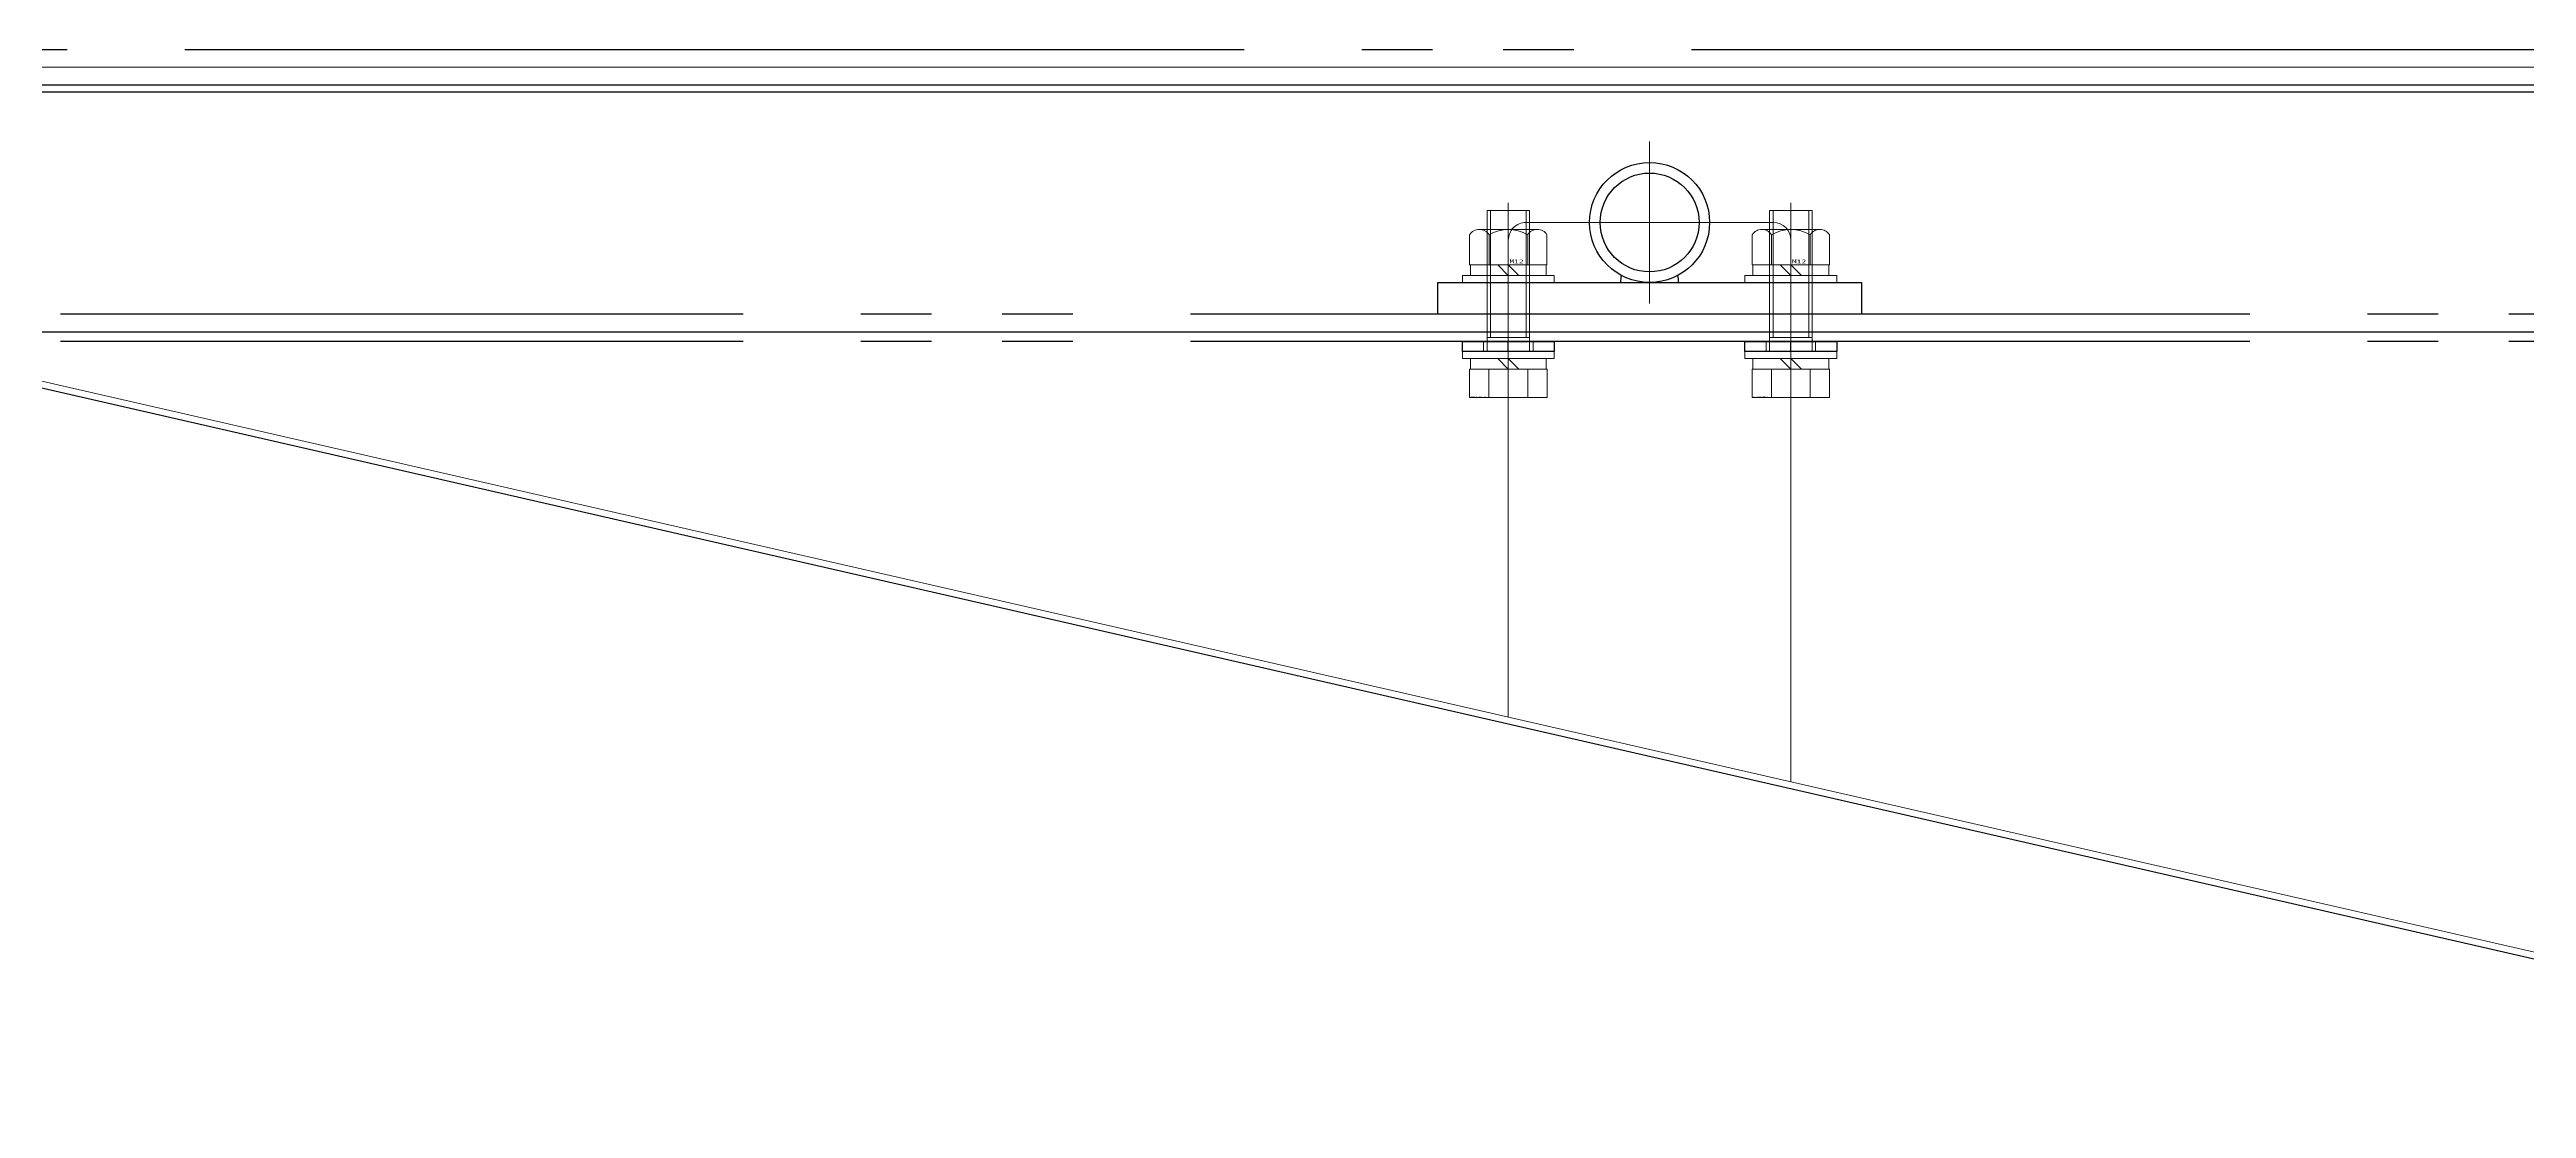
# Model space of a CAD drawing. Units: millimetres at full size. Extents: x -18456 to 18937, y -12290 to 13871.
# Drawn here: x 8832 to 10936, y -7047 to -6147 of the extents above; entities that cross this region are included whole.
import ezdxf
from ezdxf.enums import TextEntityAlignment as Align

# ---------------------------------------------------------------- set-up
doc = ezdxf.new("R2010")
doc.units = ezdxf.units.MM
doc.header["$LTSCALE"] = 100
doc.linetypes.add('CHAIN2', pattern=[12, 9, -1, 1, -1])
doc.linetypes.add('DOUBLE_CHAIN2', pattern=[12.8, 9, -1, 0.6, -0.6, 0.6, -1])
for name, color, linetype in [('0-2_0', 2, 'Continuous'), ('0-3_06_PHANTOM', 2, 'DOUBLE_CHAIN2'), ('0-6_10_DRAFT', 1, 'Continuous')]:
    doc.layers.add(name, color=color, linetype=linetype)
doc.layers.add('0-7_05_CENTER', color=2, linetype='CHAIN2', lineweight=18)
doc.layers.add('0-8_04_HIDDEN', color=7, linetype='Continuous', lineweight=18)
doc.styles.add('ＭＳ ゴシック', font='')
doc.styles.get('ＭＳ ゴシック').set_extended_font_data('MS Gothic')

# ---------------------------------------------------------------- blocks, each defined once
blk = doc.blocks.new('A$C7E805CF0_1_1')
at = {"layer": '0-8_04_HIDDEN'}
blk.add_line((-155, -988), (-155, 988), dxfattribs=at)
blk = doc.blocks.new('A$C3DA434D9_1_1')
at = {"layer": '0-2_0', "color": 3}
blk.add_line((80, -1025), (80, 1025), dxfattribs=at)
at = {"layer": '0-2_0', "color": 134}
for p, q in [((10, -1023), (10, 1023)), ((12, -1023), (12, 1023))]:
    blk.add_line(p, q, dxfattribs=at)
blk.add_lwpolyline([(300, -65), (80, -1025), (15, -1025)], dxfattribs=at)
blk.add_lwpolyline([(75, -560), (66, -560), (66, -440), (75, -440)], close=True, dxfattribs=at)
for radius in [17, 14]:
    blk.add_circle((49, -500), radius, dxfattribs=at)
at = {"layer": '0-2_0', "color": 3}
for start, end in [(90, 104.02083), (255.97917, 270)]:
    blk.add_arc((66, -500), 8.24, start, end, dxfattribs=at)
at = {"layer": '0-7_05_CENTER'}
for p, q in [((59.57, -460), (81.5, -460)), ((49, -522.91), (49, -477.09)), ((71.91, -500), (26.09, -500)), ((59.57, -540), (81.5, -540))]:
    blk.add_line(p, q, dxfattribs=at)
at = {"layer": '0-8_04_HIDDEN'}
for p, q in [((298, -64.77), (78.41, -1023)), ((54, -460), (207.43, -460)), ((49, -483), (49, -465)), ((49, -517), (49, -535)), ((54, -540), (189.09, -540))]:
    blk.add_line(p, q, dxfattribs=at)
for centre, start, end in [((54, -465), 90, 180), ((54, -535), 180, 270)]:
    blk.add_arc(centre, 5, start, end, dxfattribs=at)
blk = doc.blocks.new('A$C4D316DC8_1_1')
at = {"layer": '0-8_04_HIDDEN', "linetype": 'CHAIN2'}
blk.add_line((0, -42.16), (0, 15.24), dxfattribs=at)
at = {"layer": '0-8_04_HIDDEN'}
for p, q in [((-10.97, 13), (10.97, 13)), ((-10.97, 5), (-10.97, 13)), ((-5.48, 5), (-5.48, 13)), ((5.48, 5), (5.48, 13)), ((10.97, 5), (10.97, 13)), ((-13, 2), (13, 2)), ((-13, 2), (-13, 0)), ((-13, 0), (13, 0)), ((-10.97, 5), (10.97, 5)), ((-10.75, 5), (-10.75, 2)), ((-6, -40), (-6, 0)), ((0, 2), (-3, 5)), ((0, 5), (3, 2)), ((6, -40), (6, 0)), ((10.75, 2), (10.75, 5)), ((13, 0), (13, 2)), ((-6, -4), (6, -4)), ((-5.05, -40), (-5.05, -4)), ((5.05, -40), (5.05, -4)), ((-6, -40), (6, -40))]:
    blk.add_line(p, q, dxfattribs=at)
at = {"layer": '0-6_10_DRAFT', "style": 'ＭＳ ゴシック', "width": 1.8}
blk.add_text('BT-M12x45L,SW,PW', height=0.2199, dxfattribs=at).set_placement((6.42, 12.66), align=Align.BOTTOM_LEFT)
blk = doc.blocks.new('ZTQ12-5c_1_1')
at = {"layer": '0-2_0'}
blk.add_lwpolyline([(-13, 0.01), (13, 0.01), (13, -2.85), (-13, -2.85)], close=True, dxfattribs=at)
at = {"layer": '0-6_10_DRAFT'}
blk.add_line((0, 0.01), (0, -2.85), dxfattribs=at)
at = {"layer": '0-8_04_HIDDEN', "color": 2}
for p, q in [((-7, 0.01), (-7, -2.85)), ((7, 0.01), (7, -2.85))]:
    blk.add_line(p, q, dxfattribs=at)
blk = doc.blocks.new('M12Nza_1_1')
at = {"layer": '0-8_04_HIDDEN'}
for p, q in [((-8.21, 15), (8.21, 15)), ((-10.95, 5), (-10.95, 13.53)), ((-5.47, 5), (-5.47, 13.53)), ((5.48, 5), (5.48, 13.53)), ((10.95, 13.53), (10.95, 5)), ((10.95, 5), (-10.95, 5)), ((-10.75, 2), (-10.75, 5)), ((0, 2), (-3, 5)), ((0, 5), (3, 2)), ((10.75, 5), (10.75, 2))]:
    blk.add_line(p, q, dxfattribs=at)
at = {"layer": '0-8_04_HIDDEN', "linetype": 'CHAIN2'}
blk.add_line((0, 0), (0, 15), dxfattribs=at)
at = {"layer": '0-8_04_HIDDEN'}
blk.add_lwpolyline([(-13, 2), (13, 2), (13, 0), (-13, 0)], close=True, dxfattribs=at)
for centre, radius, start, end in [((-8.21, 11.71), 3.29, 33.626, 146.374), ((0, 4.05), 10.95, 60, 120), ((8.21, 11.71), 3.29, 33.626, 146.374)]:
    blk.add_arc(centre, radius, start, end, dxfattribs=at)
at = {"layer": '0-6_10_DRAFT', "style": 'ＭＳ ゴシック', "width": 1.8}
blk.add_text('M12', height=1.1, dxfattribs=at).set_placement((0.31, 5.09), align=Align.BOTTOM_LEFT)
blk = doc.blocks.new('A$C39DF1911_1_1')
at = {"layer": '0-2_0'}
blk.add_blockref('A$C3DA434D9_1_1', (-100, 0), dxfattribs=at)
for name, p, rotation in [('A$C4D316DC8_1_1', (-14.43, -460), 270), ('M12Nza_1_1', (-34, -460), 90), ('ZTQ12-5c_1_1', (-14.44, -460), 270), ('A$C4D316DC8_1_1', (-14.43, -540), 270), ('M12Nza_1_1', (-34, -540), 90), ('ZTQ12-5c_1_1', (-14.44, -540), 270)]:
    blk.add_blockref(name, p, dxfattribs=dict(at, rotation=rotation))

msp = doc.modelspace()

# ---------------------------------------------------------------- linework, layer by layer
at = {"layer": '0-3_06_PHANTOM', "color": 7}
for p, q in [((-16653.5, -6146.7), (16869.4, -6146.7)), ((14540.9, -6371.7), (8840.9, -6371.7)), ((14540.9, -6394.8), (8840.9, -6394.8))]:
    msp.add_line(p, q, dxfattribs=at)

# ---------------------------------------------------------------- block references
at = {"layer": '0-2_0', "xscale": 3, "yscale": 3, "rotation": 270}
msp.add_blockref('A$C39DF1911_1_1', (11690.9, -6446.7), dxfattribs=at)
at = {"layer": '0-8_04_HIDDEN', "xscale": 3, "yscale": 3, "rotation": 90}
msp.add_blockref('A$C7E805CF0_1_1', (11690.9, -5696.7), dxfattribs=at)

doc.saveas('drawing.dxf')
